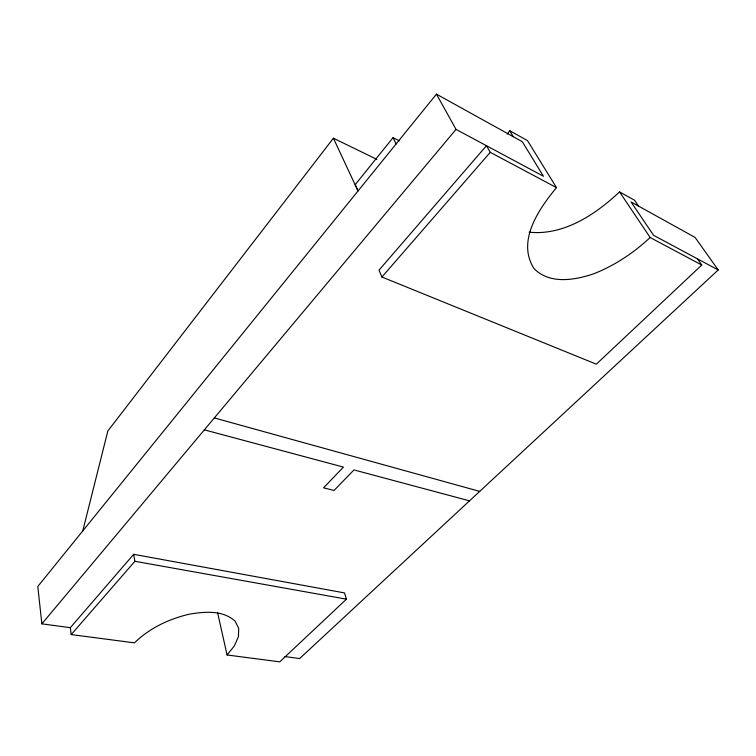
<?xml version="1.0" encoding="UTF-8"?>
<svg xmlns="http://www.w3.org/2000/svg" width="756" height="756" viewBox="0 0 756 756"><rect width="100%" height="100%" fill="white"/><g stroke="black" fill="none" stroke-linecap="round" stroke-linejoin="round"><path stroke-width="1.13" d="M82.773 530.929L107.843 430.967L333.405 138.225L376.819 159.327M556.482 187.611C538.981 208.845 516.433 241.126 534.019 268.578C549.754 284.558 574.456 280.249 593.583 273.833C614.675 265.602 633.613 252.882 650.16 237.526L701.776 265.025L596.333 364.175L381.922 277.017L379.002 270.157L486.458 145.71L490.266 152.334L556.482 187.611L527.49 140.597L509.638 130.656A66.887 50.312 -34 0 1 507.238 134.133M227.074 654.97L234.426 645.804L238.423 636.732L238.707 628.359L235.154 621.243C222.812 609.827 204.451 611.642 189.142 614.212C168.89 618.984 149.423 628.198 134.455 642.855L71.206 634.586L70.327 627.678L133.67 554.318L344.49 592.902L346.437 599.168L279.758 661.859L227.074 654.97L217.643 612.936M399.291 140.824L393.044 137.658L355.244 184.615L358.023 190.994L333.405 138.225M436.448 94.141L456.019 129.389L543.441 176.261L522.32 141.712L436.448 94.141L37.8 586.467L41.863 623.851L70.327 627.678M41.863 623.851L456.019 129.389M71.206 634.586L134.899 561.283L133.67 554.318M381.922 277.017L490.266 152.334M718.2 269.968L653.581 235.324L631.033 201.946L695.095 237.431L718.2 269.968L299.631 658.561L284.946 656.586M638.508 206.086L634.539 200.236L619.523 191.873C595.426 214.609 563.645 235.777 529.106 232.186M134.899 561.283L346.437 599.168M204.356 429.852L343.451 467.095L323.549 487.828L334.058 490.455L353.978 469.92L469.514 500.85M214.335 417.936L479.701 491.391M697.467 258.854L701.776 265.025M619.523 191.873L650.16 237.526M509.638 130.656L513.305 136.713M393.044 137.658L396.135 143.933"/></g></svg>
